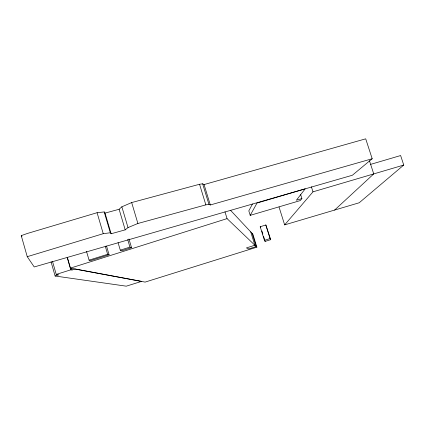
<?xml version="1.0" encoding="UTF-8"?>
<svg xmlns="http://www.w3.org/2000/svg" width="425" height="425" viewBox="0 0 425 425"><rect width="100%" height="100%" fill="white"/><g stroke="black" fill="none" stroke-linecap="round" stroke-linejoin="round"><path stroke-width="0.64" d="M252.466 203.973L248.816 210.869L250.203 215.353L300.247 200.584L301.899 198.576L300.65 194.629M250.203 215.353L257.013 203.054L305.198 188.817L296.384 200.218L301.899 198.576M279.039 207.007L284.649 224.883L312.981 191.84L403.75 165.059L400.621 155.545L370.637 164.369M334.603 210.067L373.74 173.915L369.463 160.746M105.044 213.106L119.117 209.275L121.853 206.805L131.67 202.566L199.553 184.264L202.645 183.812L204.058 184.562L365.707 138.826L372.188 158.743L352.346 175.259L34.223 266.953L27.242 256.673L21.25 235.625L27.513 233.421L97.081 212.707L104.194 211.942L105.044 213.106L111.127 233.755L125.21 229.861L128.015 227.582L137.897 223.481L205.849 204.861L208.935 204.356L210.306 204.972L372.188 158.743M403.75 165.059L359.194 202.773L284.649 224.883M27.242 256.673L103.243 233.686L110.319 232.757L111.127 233.755M51.032 261.747L55.128 276.016L58.783 274.853L56.243 274.422L52.461 261.269M118.07 242.659L120.28 250.16L129.944 247.106L131.543 247.674L128.972 238.983M131.543 247.674L121.954 250.708L120.28 250.16M86.525 251.409L89.069 260.137L107.647 254.293L109.087 254.766L106.542 246.086M109.087 254.766L90.642 260.573L89.069 260.137M67.32 257.311L70.438 268.111L227.067 218.62L256.886 247.159L145.1 282.099L75.044 269.036L72.022 269.992L70.789 269.827L56.243 274.422M260.206 226.743L265.843 224.979L270.704 239.663L265.131 241.4L264.435 240.332L260.206 226.743L260.711 227.572M264.435 240.332L270.077 238.574L270.704 239.663M55.128 276.016L126.267 286.174L141.61 281.377L70.438 268.111M230.531 210.285L252.859 234.164L256.886 247.159M21.25 235.625L21.925 236.709M311.376 186.793L312.981 191.84M265.843 224.979L270.077 238.574M261.912 231.035L262.857 234.085M263.617 236.523L265.131 241.4M252.19 233.452L256.243 246.553L248.715 248.938L246.41 247.918L254.867 245.236L250.739 231.907M224.974 211.815L227.067 218.62M204.058 184.562L210.306 204.972M202.645 183.812L208.935 204.356M199.553 184.264L205.849 204.861M131.67 202.566L137.897 223.481M121.853 206.805L128.015 227.582M119.117 209.275L125.21 229.861M127.723 239.599L129.944 247.106M104.194 211.942L110.319 232.757M97.081 212.707L103.243 233.686M105.267 246.181L107.647 254.293M71.48 268.122L72.022 269.992M67.166 257.29L70.789 269.827"/></g></svg>
